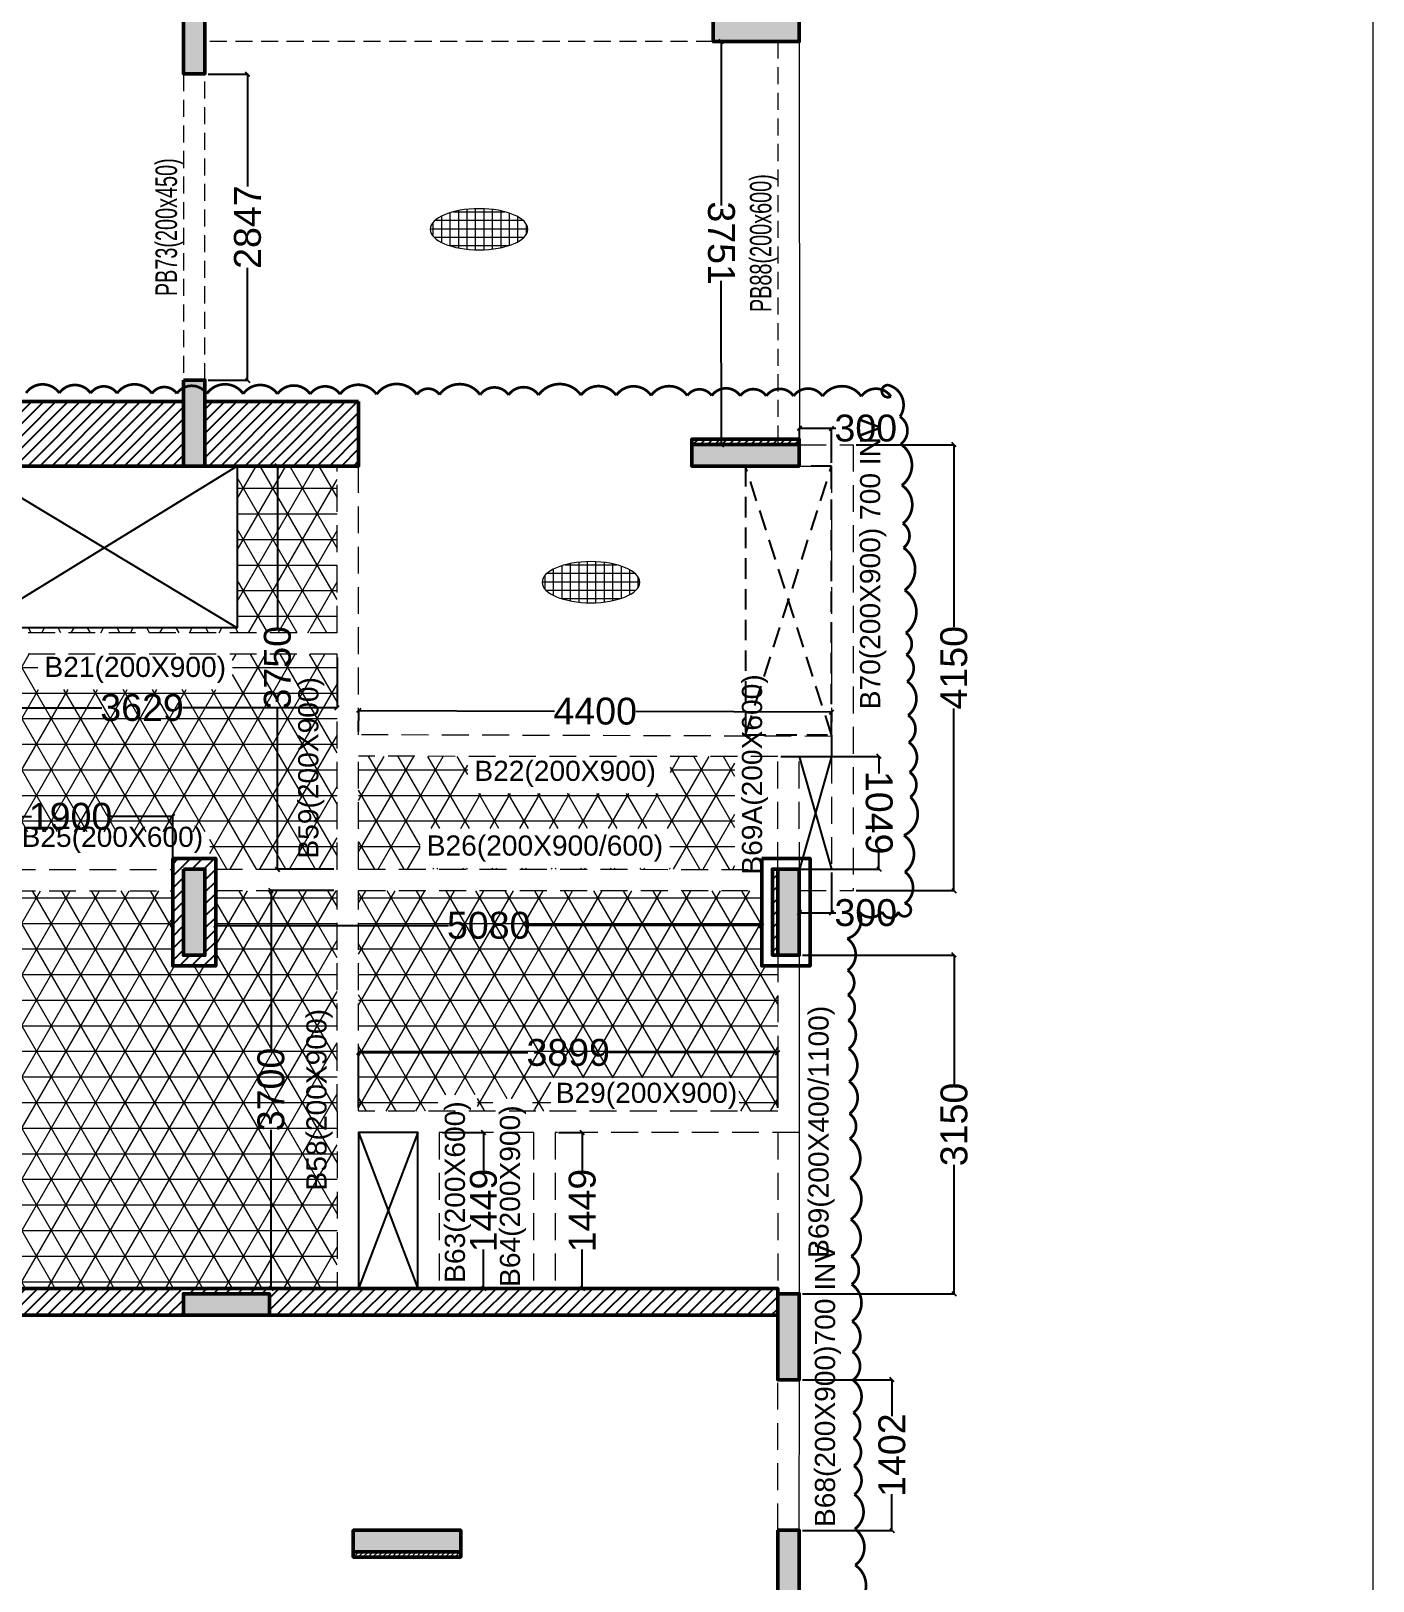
# Model space of a CAD drawing. Header units: millimetres. Extents: x 372 to 37729, y 179 to 80599.
# Drawn here: x 25244 to 37729, y 37668 to 52089 of the extents above; entities that cross this region are included whole.
import ezdxf
from ezdxf.enums import TextEntityAlignment as Align

# ---------------------------------------------------------------- set-up
doc = ezdxf.new("R2010")
doc.units = ezdxf.units.MM
doc.linetypes.add('DASHED', pattern=[0.75, 0.5, -0.25])
doc.linetypes.add('HIDDEN', pattern=[9.525, 6.35, -3.175])
for name, color, linetype, lineweight in [('A-CLMN', 5, 'Continuous', 50), ('A-CONC', 5, 'Continuous', 40), ('A-CONC-PATT', 253, 'Continuous', 0), ('HATCH', 9, 'Continuous', 0), ('S - BEAM', 7, 'Continuous', 13), ('S - BEAM TXT', 30, 'Continuous', 13), ('STR-Stair', 1, 'Continuous', 13)]:
    doc.layers.add(name, color=color, linetype=linetype, lineweight=lineweight)
for name, color, linetype in [('BAND DETAILS', 2, 'Continuous'), ('cut out', 1, 'Continuous'), ('PC-Detail-Light', 7, 'Continuous'), ('S-DIM', 8, 'Continuous'), ('SL-FW-HIDDEN', 1, 'Continuous'), ('SO-STR-BEAM-TEXT', 3, 'Continuous'), ('TOILET SUNK BY100', 240, 'Continuous')]:
    doc.layers.add(name, color=color, linetype=linetype)
doc.styles.add('S - GRID TXT', font='ARIALNB.TTF')
doc.styles.add('SOBHA', font='arial.ttf')
doc.styles.add('TITLE', font='tahoma.ttf')
doc.dimstyles.new('S--20', dxfattribs={"dimscale": 20, "dimtxt": 12.5, "dimasz": 2, "dimexe": 0.25, "dimexo": 1.5, "dimgap": 0.1, "dimtad": 0, "dimdec": 0, "dimrnd": 0.0005, "dimzin": 0, "dimdsep": 46, "dimtxsty": 'SOBHA', "dimblk": 'OBLIQUE', "dimcen": 0.09, "dimclrd": 8, "dimclre": 8, "dimclrt": 4, "dimadec": 0, "dimazin": 0, "dimtfac": 1, "dimtdec": 0, "dimtofl": 0, "dimtmove": 0, "dimatfit": 3, "dimfxl": 0.18, "dimtolj": 1, "dimtzin": 0, "dimlwd": -1, "dimlwe": -1, "dimarcsym": 0})
pattern_1 = [(0, (123594.12, 2235012.68), (0, 238.125), []), (60, (123594.12, 2235012.68), (-206.2223, 119.0625), []), (120, (123594.12, 2235012.68), (-206.2223, -119.0625), [])]
pattern_2 = [(45, (115101.865, 2202602.75), (-56.1266008, 56.1266008), [])]

# ---------------------------------------------------------------- blocks, each defined once
blk = doc.blocks.new('*U69')
at = {"layer": 'SL-FW-HIDDEN', "linetype": 'HIDDEN', "ltscale": 30}
for p, q in [((801, 2500), (0, 0)), ((0, 2500), (801, 0))]:
    blk.add_line(p, q, dxfattribs=at)
blk.add_lwpolyline([(0, 2500), (801, 2500), (801, 0), (0, 0)], close=True, dxfattribs=at)
at = {"layer": 'SL-FW-HIDDEN', "linetype": 'DASHED', "ltscale": 250, "style": 'TITLE'}
blk.add_attdef('DECRIPTION', text='', height=125, dxfattribs=at).set_placement((960, 116), align=Align.MIDDLE_CENTER)
blk = doc.blocks.new('plinth beam layout')
at = {"layer": 'TOILET SUNK BY100', "linetype": 'Continuous', "lineweight": 18}
h = blk.add_hatch(dxfattribs=at)
h.set_pattern_fill('NET', color=2, scale=630)
h.set_pattern_definition([(2e-15, (-362794.75, -2219247.19), (0, 78.75), []), (90, (-362794.75, -2219247.19), (-78.75, 5e-15), [])])
h.paths.add_polyline_path([(-160362, -2206550), (-160364, -2206558), (-160366, -2206568), (-160370, -2206577), (-160376, -2206587), (-160382, -2206596), (-160389, -2206605), (-160397, -2206614), (-160407, -2206623), (-160417, -2206631), (-160429, -2206640), (-160441, -2206648), (-160455, -2206656), (-160469, -2206663), (-160484, -2206670), (-160500, -2206677), (-160517, -2206684), (-160535, -2206690), (-160553, -2206695), (-160572, -2206701), (-160591, -2206706), (-160611, -2206710), (-160632, -2206714), (-160653, -2206718), (-160675, -2206721), (-160696, -2206724), (-160719, -2206726), (-160741, -2206728), (-160764, -2206729), (-160786, -2206730), (-160809, -2206730), (-160832, -2206730), (-160855, -2206730), (-160877, -2206729), (-160900, -2206727), (-160922, -2206725), (-160944, -2206723), (-160966, -2206720), (-160987, -2206716), (-161008, -2206712), (-161028, -2206708), (-161048, -2206703), (-161067, -2206698), (-161086, -2206693), (-161104, -2206687), (-161121, -2206680), (-161137, -2206674), (-161153, -2206667), (-161168, -2206659), (-161182, -2206652), (-161195, -2206644), (-161207, -2206636), (-161218, -2206627), (-161228, -2206619), (-161236, -2206610), (-161244, -2206601), (-161251, -2206591), (-161257, -2206582), (-161261, -2206573), (-161265, -2206563), (-161267, -2206554), (-161268, -2206548), (-161268, -2206539), (-161267, -2206526), (-161265, -2206515), (-161261, -2206506), (-161257, -2206496), (-161251, -2206487), (-161244, -2206478), (-161236, -2206469), (-161228, -2206460), (-161218, -2206451), (-161207, -2206443), (-161195, -2206435), (-161182, -2206427), (-161168, -2206419), (-161153, -2206412), (-161137, -2206405), (-161121, -2206398), (-161104, -2206392), (-161086, -2206386), (-161067, -2206380), (-161048, -2206375), (-161028, -2206371), (-161008, -2206366), (-160987, -2206362), (-160966, -2206359), (-160944, -2206356), (-160922, -2206354), (-160900, -2206351), (-160877, -2206350), (-160855, -2206349), (-160832, -2206348), (-160809, -2206348), (-160786, -2206348), (-160764, -2206349), (-160741, -2206351), (-160719, -2206352), (-160696, -2206355), (-160675, -2206357), (-160653, -2206361), (-160632, -2206364), (-160611, -2206368), (-160591, -2206373), (-160572, -2206378), (-160553, -2206383), (-160535, -2206389), (-160517, -2206395), (-160500, -2206402), (-160484, -2206408), (-160469, -2206416), (-160455, -2206423), (-160441, -2206431), (-160429, -2206439), (-160417, -2206447), (-160407, -2206456), (-160397, -2206464), (-160389, -2206473), (-160382, -2206483), (-160376, -2206492), (-160370, -2206501), (-160366, -2206511), (-160364, -2206520), (-160362, -2206529), (-160361, -2206539)])
h = blk.add_hatch(dxfattribs=at)
h.set_pattern_fill('NET', color=2, scale=630)
h.set_pattern_definition([(2e-15, (-361753.95, -2222531.22), (0, 78.75), []), (90, (-361753.95, -2222531.22), (-78.75, 5e-15), [])])
h.paths.add_polyline_path([(-159321, -2209834), (-159323, -2209843), (-159326, -2209852), (-159330, -2209862), (-159335, -2209871), (-159341, -2209880), (-159348, -2209889), (-159357, -2209898), (-159366, -2209907), (-159377, -2209915), (-159388, -2209924), (-159401, -2209932), (-159414, -2209940), (-159428, -2209947), (-159443, -2209954), (-159459, -2209961), (-159476, -2209968), (-159494, -2209974), (-159512, -2209979), (-159531, -2209985), (-159551, -2209990), (-159571, -2209994), (-159591, -2209998), (-159612, -2210002), (-159634, -2210005), (-159656, -2210008), (-159678, -2210010), (-159700, -2210012), (-159723, -2210013), (-159746, -2210014), (-159768, -2210015), (-159791, -2210014), (-159814, -2210014), (-159836, -2210013), (-159859, -2210011), (-159881, -2210009), (-159903, -2210007), (-159925, -2210004), (-159946, -2210000), (-159967, -2209996), (-159987, -2209992), (-160007, -2209987), (-160027, -2209982), (-160045, -2209977), (-160063, -2209971), (-160080, -2209964), (-160097, -2209958), (-160112, -2209951), (-160127, -2209943), (-160141, -2209936), (-160154, -2209928), (-160166, -2209920), (-160177, -2209911), (-160187, -2209903), (-160196, -2209894), (-160204, -2209885), (-160210, -2209876), (-160216, -2209866), (-160221, -2209857), (-160224, -2209847), (-160226, -2209838), (-160227, -2209833), (-160228, -2209823), (-160227, -2209810), (-160224, -2209799), (-160221, -2209790), (-160216, -2209780), (-160210, -2209771), (-160204, -2209762), (-160196, -2209753), (-160187, -2209744), (-160177, -2209735), (-160166, -2209727), (-160154, -2209719), (-160141, -2209711), (-160127, -2209703), (-160112, -2209696), (-160097, -2209689), (-160080, -2209682), (-160063, -2209676), (-160045, -2209670), (-160027, -2209665), (-160007, -2209659), (-159987, -2209655), (-159967, -2209650), (-159946, -2209646), (-159925, -2209643), (-159903, -2209640), (-159881, -2209638), (-159859, -2209636), (-159836, -2209634), (-159814, -2209633), (-159791, -2209632), (-159768, -2209632), (-159746, -2209633), (-159723, -2209633), (-159700, -2209635), (-159678, -2209636), (-159656, -2209639), (-159634, -2209641), (-159612, -2209645), (-159591, -2209648), (-159571, -2209652), (-159551, -2209657), (-159531, -2209662), (-159512, -2209667), (-159494, -2209673), (-159476, -2209679), (-159459, -2209686), (-159443, -2209692), (-159428, -2209700), (-159414, -2209707), (-159401, -2209715), (-159388, -2209723), (-159377, -2209731), (-159366, -2209740), (-159357, -2209749), (-159348, -2209757), (-159341, -2209767), (-159335, -2209776), (-159330, -2209785), (-159326, -2209795), (-159323, -2209804), (-159321, -2209813), (-159320, -2209823)])
at = {"layer": 'A-CLMN', "lineweight": 18, "extrusion": (0, 0, -1)}
for centre in [(-160815, -2206539, 0), (-159774, -2209823)]:
    blk.add_ellipse(centre, major_axis=(454, 0), ratio=0.421603, dxfattribs=at)
at = {"layer": 'S - BEAM', "linetype": 'HIDDEN', "ltscale": 25}
for p, q in [((-158035, -2204793, 0), (-158035, -2208543, 0)), ((-163565, -2205096, 0), (-163565, -2207943, 0)), ((-163365, -2207943, 0), (-163365, -2205096, 0))]:
    blk.add_line(p, q, dxfattribs=at)
at = {"layer": 'S - BEAM', "linetype": 'ByBlock', "ltscale": 25}
blk.add_line((-157836, -2204793, 0), (-157835, -2208543, 0), dxfattribs=at)
at = {"layer": 'S - BEAM', "linetype": 'HIDDEN', "ltscale": 25, "elevation": 0}
blk.add_lwpolyline([(-163365, -2204593), (-158636, -2204593), (-158636, -2204793), (-163365, -2204793)], dxfattribs=at)
at = {"layer": 'SL-FW-HIDDEN', "color": 3, "linetype": 'DASHED', "lineweight": 5, "ltscale": 30, "xscale": -1, "rotation": 180}
blk.add_blockref('*U69', (-158336, -2208743, 0), dxfattribs=at)
at = {"layer": 'S - BEAM TXT', "char_height": 200, "attachment_point": 8, "rotation": 90, "style": 'S - GRID TXT'}
for s, insert in [('{\\fSwis721 LtCn BT|b0|i0|c0|p34;\\W0.9;PB73(200x450)}', (-163565, -2206520, 0)), ('{\\fSwis721 LtCn BT|b0|i0|c0|p34;\\W0.9;PB88(200x600)}', (-158035, -2206668, 0))]:
    blk.add_mtext(s, dxfattribs=dict(at, insert=insert))
blk = doc.blocks.new('A$C2768e20f')
at = {"layer": 'PC-Detail-Light', "linetype": 'ByBlock'}
h = blk.add_hatch(dxfattribs=at)
h.set_pattern_fill('ANSI31', color=8, scale=25)
h.set_pattern_definition(pattern_2)
h.paths.add_polyline_path([(18170, 16231), (16170, 16231), (16170, 16030), (16170, 15631), (18170, 15631)])
h = blk.add_hatch(dxfattribs=at)
h.set_pattern_fill('ANSI31', color=8, scale=25)
h.set_pattern_definition(pattern_2)
h.paths.add_polyline_path([(19800, 16231), (18370, 16231), (18370, 15631), (18658, 15631), (18670, 15631), (18670, 15631), (19800, 15631), (19800, 15631)])
h = blk.add_hatch(dxfattribs=at)
h.set_pattern_fill('ANSI31', color=8, scale=25)
h.set_pattern_definition(pattern_2)
h.paths.add_polyline_path([(18170, 11881), (18370, 11881), (18370, 11081), (18170, 11081)], flags=16)
h.paths.add_polyline_path([(18070, 11981), (18470, 11981), (18470, 10981), (18070, 10981)])
h = blk.add_hatch(dxfattribs=at)
h.set_pattern_fill('ANSI31', color=8, scale=25)
h.set_pattern_definition(pattern_2)
h.paths.add_polyline_path([(23700, 11081), (23650, 11081), (23650, 11881), (23700, 11881)])
h = blk.add_hatch(dxfattribs=at)
h.set_pattern_fill('ANSI31', color=8, scale=25)
h.set_pattern_definition(pattern_2)
h.paths.add_polyline_path([(18170, 7931), (18970, 7931), (18970, 7731), (19069, 7731), (23699, 7731), (23699, 7981), (19069, 7980), (16170, 7980), (16170, 7731), (18170, 7731)])
at = {"color": 4, "linetype": 'ByBlock'}
blk.add_line((24203, 12929, 9), (24203, 13129, 9), dxfattribs=at)
at = {"layer": 'A-CLMN', "linetype": 'ByBlock', "elevation": 0}
for points in [[(18170, 16231), (16170, 16231), (16170, 15631), (18170, 15631)], [(19800, 16231), (18370, 16231), (18370, 15631), (19800, 15631)], [(18070, 11981), (18470, 11981), (18470, 10981), (18070, 10981)], [(18170, 11881), (18370, 11881), (18370, 11081), (18170, 11081)], [(23700, 11081), (23650, 11081), (23650, 11881), (23700, 11881)]]:
    blk.add_lwpolyline(points, close=True, dxfattribs=at)
at = {"layer": 'A-CLMN', "elevation": 0}
blk.add_lwpolyline([(23550, 11981), (24000, 11981), (24000, 10981), (23550, 10981)], close=True, dxfattribs=at)
at = {"layer": 'A-CLMN', "linetype": 'ByBlock', "elevation": 0}
for points in [[(19069, 7731), (18970, 7731), (18970, 7931), (18170, 7931), (18170, 7731), (16170, 7731), (16170, 7980), (19069, 7980)], [(19069, 7980), (23699, 7981), (23699, 7731), (19069, 7731)]]:
    blk.add_lwpolyline(points, dxfattribs=at)
at = {"layer": 'cut out', "linetype": 'ByBlock'}
for points, elevation in [([(16169, 15625), (18670, 15631), (18670, 14125), (16169, 14125)], -1), ([(19800, 7981), (20350, 7981), (20350, 9431), (19800, 9431)], 0)]:
    blk.add_lwpolyline(points, close=True, dxfattribs=dict(at, elevation=elevation))
for points, elevation in [([(16169, 15631), (18670, 14125)], -1), ([(18670, 15631), (16220, 14125)], 0), ([(23899, 12929), (24200, 11881)], 0), ([(24200, 12929), (23900, 11881)], 0), ([(20350, 9431), (19800, 7981)], 0), ([(19800, 9431), (20350, 7981)], 0)]:
    blk.add_lwpolyline(points, dxfattribs=dict(at, elevation=elevation))
at = {"layer": 'S - BEAM', "linetype": 'DASHED', "ltscale": 500}
for points, elevation in [([(23900, 15830), (24400, 15830)], -1), ([(24400, 15830), (24400, 11681)], 0), ([(19600, 14081), (19600, 15631)], 0), ([(19800, 13131), (19800, 15631)], 0), ([(23900, 15631), (24200, 15631)], -1), ([(24200, 15631), (24200, 13116)], 0), ([(19600, 14081), (16171, 14081)], 0), ([(19600, 13881), (15971, 13881)], 0), ([(19600, 11879), (19600, 13881)], 0), ([(24200, 13116), (19800, 13131)], 0), ([(23699, 12929), (19800, 12931)], 0), ([(19800, 11880), (19800, 12931)], 0), ([(23700, 11881), (23699, 12929)], 0), ([(24200, 12929), (23899, 12929)], 0), ([(23900, 11881), (23899, 12929)], 0), ([(24200, 12929), (24200, 11880)], 0), ([(16170, 11878), (18070, 11878)], -1), ([(18470, 11881), (19600, 11880)], 0), ([(19800, 11880), (23550, 11879)], 0), ([(23900, 11880), (24200, 11880)], 0), ([(16170, 11680), (18070, 11680)], -9), ([(18470, 11681), (19600, 11681)], 0), ([(19600, 9630), (19600, 11681)], -10), ([(19800, 11681), (23550, 11681)], 0), ([(19800, 9631), (19800, 11681)], -10), ([(23900, 11681), (24400, 11681)], 0), ([(23699, 11081), (23699, 9630)], 0), ([(19600, 9630), (19600, 7981)], 0), ([(23699, 9630), (19800, 9630)], 0), ([(19800, 9430), (19800, 7981)], 0), ([(20550, 9430), (20550, 7981)], 0), ([(21428, 9430), (20550, 9430)], 0), ([(21428, 9430), (21428, 7981)], 0), ([(21628, 9430), (21628, 7981)], 0), ([(23899, 9430), (21628, 9430)], 0), ([(23699, 9430), (23699, 7931)], 0), ([(23699, 5728), (23700, 7131)], 0)]:
    blk.add_lwpolyline(points, dxfattribs=dict(at, elevation=elevation))
at = {"layer": 'S - BEAM', "linetype": 'ByBlock', "ltscale": 500, "elevation": 0}
for points in [[(18670, 14125), (16171, 14125)], [(23899, 11081), (23899, 7931)], [(23899, 5728), (23900, 7131)]]:
    blk.add_lwpolyline(points, dxfattribs=at)
at = {"layer": 'SO-STR-BEAM-TEXT', "style": 'SOBHA'}
for s, p in [('B70(200X900) 700 INV', (24652, 13368, -2)), ('B59(200X900)', (19425, 11979, -2)), ('B69A(200X600)', (23553, 11830, -2)), ('B58(200X900)', (19501, 8891, -2)), ('B69(200X400/1100)', (24172, 8265, -4)), ('B63(200X600)', (20789, 8032, -2)), ('B64(200X900)', (21301, 7994, 0)), ('B68(200X900)700 INV', (24232, 5760, -2))]:
    blk.add_text(s, height=187.5, rotation=90, dxfattribs=at).set_placement(p)
for s, p in [('B21(200X900)', (16877, 13669, -1)), ('B22(200X900) ', (20876, 12702, -5)), ('B25(200X600)', (16664, 12088, -5)), ('B26(200X900/600)', (20433, 12007, -5))]:
    blk.add_text(s, height=187.5, dxfattribs=at).set_placement(p)
at = {"layer": 'SO-STR-BEAM-TEXT', "linetype": 'ByBlock', "insert": (21633, 9894, -2), "char_height": 187.5, "width": 2189.97, "attachment_point": 1, "style": 'SOBHA'}
blk.add_mtext('B29(200X900)', dxfattribs=at)
blk = doc.blocks.new('TYP CLM')
at = {"layer": 'A-CONC-PATT'}
h = blk.add_hatch(color=256, dxfattribs=at)
h.dxf.hatch_style = 1
h.paths.add_polyline_path([(18270, 19980), (18070, 19980), (18070, 19180), (18270, 19180)])
h = blk.add_hatch(color=256, dxfattribs=at)
h.dxf.hatch_style = 1
h.paths.add_polyline_path([(23800, 19480), (23800, 19680), (23000, 19680), (23000, 19480)])
h = blk.add_hatch(color=256, dxfattribs=at)
h.dxf.hatch_style = 1
h.paths.add_polyline_path([(18270, 16330), (18070, 16330), (18070, 15530), (18270, 15530)])
h = blk.add_hatch(color=256, dxfattribs=at)
h.dxf.hatch_style = 1
h.paths.add_polyline_path([(23800, 15530), (23800, 15730), (22800, 15730), (22800, 15530)])
h = blk.add_hatch(color=256, dxfattribs=at)
h.dxf.hatch_style = 1
h.paths.add_polyline_path([(18270, 11780), (18070, 11780), (18070, 10980), (18270, 10980)])
h = blk.add_hatch(color=256, dxfattribs=at)
h.dxf.hatch_style = 1
h.paths.add_polyline_path([(23800, 11780), (23600, 11780), (23600, 10980), (23800, 10980)])
h = blk.add_hatch(color=256, dxfattribs=at)
h.dxf.hatch_style = 1
h.paths.add_polyline_path([(18870, 7630), (18870, 7830), (18070, 7830), (18070, 7630)])
h = blk.add_hatch(color=256, dxfattribs=at)
h.dxf.hatch_style = 1
h.paths.add_polyline_path([(23800, 7830), (23600, 7830), (23600, 7030), (23800, 7030)])
h = blk.add_hatch(color=256, dxfattribs=at)
h.dxf.hatch_style = 1
h.paths.add_polyline_path([(19650, 5630), (19650, 5430), (20650, 5430), (20650, 5630)])
h = blk.add_hatch(color=256, dxfattribs=at)
h.dxf.hatch_style = 1
h.paths.add_polyline_path([(23800, 5630), (23600, 5630), (23600, 4830), (23800, 4830)])
h = blk.add_hatch(dxfattribs=at)
h.set_pattern_fill('ANSI31', color=256, scale=10)
h.set_pattern_definition([(45, (115002.655, 2202502.094), (-22.4506403, 22.4506403), [])])
h.paths.add_polyline_path([(19650, 5430), (20650, 5430), (20650, 5380), (19650, 5380)])
at = {"layer": 'PC-Detail-Light', "linetype": 'ByBlock'}
h = blk.add_hatch(dxfattribs=at)
h.set_pattern_fill('ANSI31', color=8, scale=15)
h.paths.add_polyline_path([(23800, 15780), (22800, 15780), (22800, 15730), (23800, 15730)])
at = {"layer": 'A-CLMN'}
for points, elevation in [([(18070, 19980), (18270, 19980), (18270, 19180), (18070, 19180)], 1), ([(23800, 19680), (23800, 19480), (23000, 19480), (23000, 19680)], 1), ([(18070, 16330), (18270, 16330), (18270, 15530), (18070, 15530)], 0), ([(23800, 15730), (23800, 15530), (22800, 15530), (22800, 15730)], 0), ([(18070, 11780), (18270, 11780), (18270, 10980), (18070, 10980)], 0), ([(23600, 11780), (23800, 11780), (23800, 10980), (23600, 10980)], 0), ([(18870, 7830), (18870, 7630), (18070, 7630), (18070, 7830)], 0), ([(23600, 7830), (23800, 7830), (23800, 7030), (23600, 7030)], 0), ([(19650, 5430), (20650, 5430), (20650, 5630), (19650, 5630)], 0), ([(23600, 5630), (23800, 5630), (23800, 4830), (23600, 4830)], 1), ([(19650, 5430), (20650, 5430), (20650, 5380), (19650, 5380)], 0)]:
    blk.add_lwpolyline(points, close=True, dxfattribs=dict(at, elevation=elevation))
at = {"layer": 'A-CLMN', "linetype": 'ByBlock', "elevation": 0}
blk.add_lwpolyline([(22800, 15730), (23800, 15730), (23800, 15780), (22800, 15780)], close=True, dxfattribs=at)
at = {"layer": 'A-CLMN', "elevation": 0}
blk.add_lwpolyline([(18870, 7630), (18870, 7830)], dxfattribs=at)
at = {"layer": 'A-CONC', "ltscale": 50, "elevation": 0}
blk.add_lwpolyline([(18070, 7830), (18070, 7630)], dxfattribs=at)
blk.add_lwpolyline([(18070, 7830), (18070, 7630)], dxfattribs=at)
blk = doc.blocks.new('_Oblique')
at = {"color": 0, "linetype": 'ByBlock', "lineweight": -2}
blk.add_line((-0.5, -0.5), (0.5, 0.5), dxfattribs=at)
blk = doc.blocks.new('*D416')
at = {"layer": 'Defpoints', "color": 0, "linetype": 'ByBlock', "transparency": 16777216}
for p in [(24463, 46291, 1), (28092, 46291, 1), (24463, 45793)]:
    blk.add_point(p, dxfattribs=at)
at = {"layer": 'S-DIM', "color": 8, "transparency": 16777216}
for p, q in [((24463, 46261), (24463, 45788)), ((28092, 46261), (28092, 45788)), ((24463, 45793), (25902, 45793)), ((28092, 45793), (26653, 45793))]:
    blk.add_line(p, q, dxfattribs=at)
at = {"layer": 'S-DIM', "color": 8, "linetype": 'ByBlock', "transparency": 16777216, "xscale": 40, "yscale": 40, "zscale": 40, "rotation": 180}
blk.add_blockref('_Oblique', (24463, 45793), dxfattribs=at)
at = {"layer": 'S-DIM', "color": 8, "linetype": 'ByBlock', "transparency": 16777216, "xscale": 40, "yscale": 40, "zscale": 40}
blk.add_blockref('_Oblique', (28092, 45793), dxfattribs=at)
at = {"layer": 'S-DIM', "color": 4, "linetype": 'ByBlock', "transparency": 16777216, "insert": (26277, 45793), "char_height": 250, "attachment_point": 5, "style": 'SOBHA'}
blk.add_mtext('\\A1;3629', dxfattribs=at)
blk = doc.blocks.new('*D419')
at = {"layer": 'Defpoints', "color": 0, "linetype": 'ByBlock', "transparency": 16777216}
for p in [(26863, 51687, 0), (27259, 51687), (26863, 48840, 0)]:
    blk.add_point(p, dxfattribs=at)
at = {"layer": 'S-DIM', "color": 8, "transparency": 16777216}
for p, q in [((26893, 51687), (27264, 51687)), ((27259, 51687), (27259, 50641)), ((27259, 48840), (27259, 49886)), ((26893, 48840), (27264, 48840))]:
    blk.add_line(p, q, dxfattribs=at)
at = {"layer": 'S-DIM', "color": 8, "linetype": 'ByBlock', "transparency": 16777216, "xscale": 40, "yscale": 40, "zscale": 40}
for p, rotation in [((27259, 51687), 90), ((27259, 48840), 270)]:
    blk.add_blockref('_Oblique', p, dxfattribs=dict(at, rotation=rotation))
at = {"layer": 'S-DIM', "color": 4, "linetype": 'ByBlock', "transparency": 16777216, "insert": (27259, 50264), "char_height": 250, "attachment_point": 5, "rotation": 90, "style": 'SOBHA'}
blk.add_mtext('\\A1;2847', dxfattribs=at)
blk = doc.blocks.new('*D353')
at = {"layer": 'Defpoints', "color": 0, "linetype": 'ByBlock', "transparency": 16777216}
for p in [(26862, 52628), (26863, 51990, 0), (31591, 51991, 0)]:
    blk.add_point(p, dxfattribs=at)
at = {"layer": 'S-DIM', "color": 8, "transparency": 16777216}
for p, q in [((26863, 52020), (26862, 52633)), ((26862, 52628), (28846, 52628)), ((31591, 52628), (29608, 52628)), ((31591, 52021), (31591, 52633))]:
    blk.add_line(p, q, dxfattribs=at)
at = {"layer": 'S-DIM', "color": 8, "linetype": 'ByBlock', "transparency": 16777216, "xscale": 40, "yscale": 40, "zscale": 40}
for p, rotation in [((26862, 52628), 180.0076621734207), ((31591, 52628), 0.0076621734207816)]:
    blk.add_blockref('_Oblique', p, dxfattribs=dict(at, rotation=rotation))
at = {"layer": 'S-DIM', "color": 4, "linetype": 'ByBlock', "transparency": 16777216, "insert": (29227, 52628), "char_height": 250, "attachment_point": 5, "rotation": 0.0077, "style": 'SOBHA'}
blk.add_mtext('\\A1;4729', dxfattribs=at)
blk = doc.blocks.new('*D355')
at = {"layer": 'Defpoints', "color": 0, "linetype": 'ByBlock', "transparency": 16777216}
for p in [(32391, 51991, 0), (31667, 48240), (32393, 48240, 0)]:
    blk.add_point(p, dxfattribs=at)
at = {"layer": 'S-DIM', "color": 8, "transparency": 16777216}
for p, q in [((32361, 51991), (31661, 51990)), ((31666, 51990), (31666, 50466)), ((31667, 48240), (31666, 49764)), ((32363, 48240), (31662, 48240))]:
    blk.add_line(p, q, dxfattribs=at)
at = {"layer": 'S-DIM', "color": 8, "linetype": 'ByBlock', "transparency": 16777216, "xscale": 40, "yscale": 40, "zscale": 40}
for p, rotation in [((31666, 51990), 90.01668921450985), ((31667, 48240), 270.0166892145098)]:
    blk.add_blockref('_Oblique', p, dxfattribs=dict(at, rotation=rotation))
at = {"layer": 'S-DIM', "color": 4, "linetype": 'ByBlock', "transparency": 16777216, "insert": (31666, 50115), "char_height": 250, "attachment_point": 5, "rotation": 270.0167, "style": 'SOBHA'}
blk.add_mtext('\\A1;3751', dxfattribs=at)
blk = doc.blocks.new('*D262')
at = {"layer": 'Defpoints', "color": 0, "linetype": 'ByBlock', "transparency": 16777216}
for p in [(32692, 48393), (32392, 48041, -1), (32692, 48041, 0)]:
    blk.add_point(p, dxfattribs=at)
at = {"layer": 'S-DIM', "color": 8, "transparency": 16777216}
for p, q in [((32392, 48071), (32392, 48398)), ((32392, 48393), (32692, 48393)), ((32692, 48071), (32692, 48398)), ((32692, 48393), (32732, 48393))]:
    blk.add_line(p, q, dxfattribs=at)
at = {"layer": 'S-DIM', "color": 8, "linetype": 'ByBlock', "transparency": 16777216, "xscale": 40, "yscale": 40, "zscale": 40, "rotation": 180}
blk.add_blockref('_Oblique', (32392, 48393), dxfattribs=at)
at = {"layer": 'S-DIM', "color": 8, "linetype": 'ByBlock', "transparency": 16777216, "xscale": 40, "yscale": 40, "zscale": 40}
blk.add_blockref('_Oblique', (32692, 48393), dxfattribs=at)
at = {"layer": 'S-DIM', "color": 4, "linetype": 'ByBlock', "transparency": 16777216, "insert": (33010, 48393), "char_height": 250, "attachment_point": 5, "style": 'SOBHA'}
blk.add_mtext('\\A1;300', dxfattribs=at)
blk = doc.blocks.new('*D356')
at = {"layer": 'Defpoints', "color": 0, "linetype": 'ByBlock', "transparency": 16777216}
for p in [(32892, 48240, 0), (32892, 44091, 0), (33830, 44091)]:
    blk.add_point(p, dxfattribs=at)
at = {"layer": 'S-DIM', "color": 8, "transparency": 16777216}
for p, q in [((32922, 48240), (33835, 48240)), ((33830, 48240), (33830, 46545)), ((33830, 44091), (33830, 45785)), ((32922, 44091), (33835, 44091))]:
    blk.add_line(p, q, dxfattribs=at)
at = {"layer": 'S-DIM', "color": 8, "linetype": 'ByBlock', "transparency": 16777216, "xscale": 40, "yscale": 40, "zscale": 40}
for p, rotation in [((33830, 48240), 90), ((33830, 44091), 270)]:
    blk.add_blockref('_Oblique', p, dxfattribs=dict(at, rotation=rotation))
at = {"layer": 'S-DIM', "color": 4, "linetype": 'ByBlock', "transparency": 16777216, "insert": (33830, 46165), "char_height": 250, "attachment_point": 5, "rotation": 90, "style": 'SOBHA'}
blk.add_mtext('\\A1;4150', dxfattribs=at)
blk = doc.blocks.new('*D263')
at = {"layer": 'Defpoints', "color": 0, "linetype": 'ByBlock', "transparency": 16777216}
for p in [(32392, 44291, 0), (32692, 44290, 0), (32692, 43885)]:
    blk.add_point(p, dxfattribs=at)
at = {"layer": 'S-DIM', "color": 8, "transparency": 16777216}
for p, q in [((32392, 44261), (32392, 43880)), ((32692, 44260), (32692, 43880)), ((32392, 43885), (32692, 43885)), ((32692, 43885), (32732, 43885))]:
    blk.add_line(p, q, dxfattribs=at)
at = {"layer": 'S-DIM', "color": 8, "linetype": 'ByBlock', "transparency": 16777216, "xscale": 40, "yscale": 40, "zscale": 40, "rotation": 180}
blk.add_blockref('_Oblique', (32392, 43885), dxfattribs=at)
at = {"layer": 'S-DIM', "color": 8, "linetype": 'ByBlock', "transparency": 16777216, "xscale": 40, "yscale": 40, "zscale": 40}
blk.add_blockref('_Oblique', (32692, 43885), dxfattribs=at)
at = {"layer": 'S-DIM', "color": 4, "linetype": 'ByBlock', "transparency": 16777216, "insert": (33010, 43885), "char_height": 250, "attachment_point": 5, "style": 'SOBHA'}
blk.add_mtext('\\A1;300', dxfattribs=at)
blk = doc.blocks.new('*D264')
at = {"layer": 'Defpoints', "color": 0, "linetype": 'ByBlock', "transparency": 16777216}
for p in [(32191, 45339, 0), (33132, 45340), (32192, 44291, 0)]:
    blk.add_point(p, dxfattribs=at)
at = {"layer": 'S-DIM', "color": 8, "transparency": 16777216}
for p, q in [((32221, 45339), (33137, 45340)), ((33132, 45340), (33132, 45180)), ((33133, 44291), (33133, 44452)), ((32222, 44291), (33138, 44291))]:
    blk.add_line(p, q, dxfattribs=at)
at = {"layer": 'S-DIM', "color": 8, "linetype": 'ByBlock', "transparency": 16777216, "xscale": 40, "yscale": 40, "zscale": 40}
for p, rotation in [((33132, 45340), 90.05518814620235), ((33133, 44291), 270.0551881462023)]:
    blk.add_blockref('_Oblique', p, dxfattribs=dict(at, rotation=rotation))
at = {"layer": 'S-DIM', "color": 4, "linetype": 'ByBlock', "transparency": 16777216, "insert": (33133, 44816), "char_height": 250, "attachment_point": 5, "rotation": 270.0552, "style": 'SOBHA'}
blk.add_mtext('\\A1;1049', dxfattribs=at)
blk = doc.blocks.new('*D357')
at = {"layer": 'Defpoints', "color": 0, "linetype": 'ByBlock', "transparency": 16777216}
for p in [(28293, 45767), (28292, 45541, 0), (32692, 45526, 0)]:
    blk.add_point(p, dxfattribs=at)
at = {"layer": 'S-DIM', "color": 8, "transparency": 16777216}
for p, q in [((28292, 45571), (28293, 45772)), ((28293, 45767), (30113, 45761)), ((32693, 45752), (30872, 45758)), ((32692, 45556), (32693, 45757))]:
    blk.add_line(p, q, dxfattribs=at)
at = {"layer": 'S-DIM', "color": 8, "linetype": 'ByBlock', "transparency": 16777216, "xscale": 40, "yscale": 40, "zscale": 40}
for p, rotation in [((28293, 45767), 179.8122385706903), ((32693, 45752), 359.8122385706903)]:
    blk.add_blockref('_Oblique', p, dxfattribs=dict(at, rotation=rotation))
at = {"layer": 'S-DIM', "color": 4, "linetype": 'ByBlock', "transparency": 16777216, "insert": (30493, 45760), "char_height": 250, "attachment_point": 5, "rotation": 359.8122, "style": 'SOBHA'}
blk.add_mtext('\\A1;4400', dxfattribs=at)
blk = doc.blocks.new('*D358')
at = {"layer": 'Defpoints', "color": 0, "linetype": 'ByBlock', "transparency": 16777216}
for p in [(26562, 44781), (24662, 44288, 0), (26562, 44288, 0)]:
    blk.add_point(p, dxfattribs=at)
at = {"layer": 'S-DIM', "color": 8, "transparency": 16777216}
for p, q in [((24662, 44318), (24662, 44786)), ((24662, 44781), (25249, 44781)), ((26562, 44781), (25975, 44781)), ((26562, 44318), (26562, 44786))]:
    blk.add_line(p, q, dxfattribs=at)
at = {"layer": 'S-DIM', "color": 8, "linetype": 'ByBlock', "transparency": 16777216, "xscale": 40, "yscale": 40, "zscale": 40, "rotation": 180}
blk.add_blockref('_Oblique', (24662, 44781), dxfattribs=at)
at = {"layer": 'S-DIM', "color": 8, "linetype": 'ByBlock', "transparency": 16777216, "xscale": 40, "yscale": 40, "zscale": 40}
blk.add_blockref('_Oblique', (26562, 44781), dxfattribs=at)
at = {"layer": 'S-DIM', "color": 4, "linetype": 'ByBlock', "transparency": 16777216, "insert": (25612, 44781), "char_height": 250, "attachment_point": 5, "style": 'SOBHA'}
blk.add_mtext('\\A1;1900', dxfattribs=at)
blk = doc.blocks.new('*D265')
at = {"layer": 'Defpoints', "color": 0, "linetype": 'ByBlock', "transparency": 16777216}
for p in [(26962, 44291, 0), (32042, 44289, 0), (26962, 43768)]:
    blk.add_point(p, dxfattribs=at)
at = {"layer": 'S-DIM', "color": 8, "transparency": 16777216}
for p, q in [((26962, 44261), (26962, 43763)), ((32042, 44259), (32042, 43761)), ((26962, 43768), (29127, 43767)), ((32042, 43766), (29877, 43767))]:
    blk.add_line(p, q, dxfattribs=at)
at = {"layer": 'S-DIM', "color": 8, "linetype": 'ByBlock', "transparency": 16777216, "xscale": 40, "yscale": 40, "zscale": 40}
for p, rotation in [((26962, 43768), 179.9843909014667), ((32042, 43766), 359.9843909014667)]:
    blk.add_blockref('_Oblique', p, dxfattribs=dict(at, rotation=rotation))
at = {"layer": 'S-DIM', "color": 4, "linetype": 'ByBlock', "transparency": 16777216, "insert": (29502, 43767), "char_height": 250, "attachment_point": 5, "rotation": 359.9844, "style": 'SOBHA'}
blk.add_mtext('\\A1;5080', dxfattribs=at)
blk = doc.blocks.new('*D266')
at = {"layer": 'Defpoints', "color": 0, "linetype": 'ByBlock', "transparency": 16777216}
for p in [(28092, 48041, 0), (27537, 44290), (28092, 44290, 0)]:
    blk.add_point(p, dxfattribs=at)
at = {"layer": 'S-DIM', "color": 8, "transparency": 16777216}
for p, q in [((28062, 48041), (27532, 48041)), ((27537, 48041), (27537, 46540)), ((27537, 44290), (27537, 45791)), ((28062, 44290), (27532, 44290))]:
    blk.add_line(p, q, dxfattribs=at)
at = {"layer": 'S-DIM', "color": 8, "linetype": 'ByBlock', "transparency": 16777216, "xscale": 40, "yscale": 40, "zscale": 40}
for p, rotation in [((27537, 48041), 90), ((27537, 44290), 270)]:
    blk.add_blockref('_Oblique', p, dxfattribs=dict(at, rotation=rotation))
at = {"layer": 'S-DIM', "color": 4, "linetype": 'ByBlock', "transparency": 16777216, "insert": (27537, 46165), "char_height": 250, "attachment_point": 5, "rotation": 90, "style": 'SOBHA'}
blk.add_mtext('\\A1;3750', dxfattribs=at)
blk = doc.blocks.new('*D267')
at = {"layer": 'Defpoints', "color": 0, "linetype": 'ByBlock', "transparency": 16777216}
for p in [(28092, 44091, -10), (27477, 40391), (28092, 40391, 0)]:
    blk.add_point(p, dxfattribs=at)
at = {"layer": 'S-DIM', "color": 8, "transparency": 16777216}
for p, q in [((28062, 44091), (27472, 44091)), ((27477, 44091), (27477, 42615)), ((27477, 40391), (27477, 41866)), ((28062, 40391), (27472, 40391))]:
    blk.add_line(p, q, dxfattribs=at)
at = {"layer": 'S-DIM', "color": 8, "linetype": 'ByBlock', "transparency": 16777216, "xscale": 40, "yscale": 40, "zscale": 40}
for p, rotation in [((27477, 44091), 89.99906317223416), ((27477, 40391), 269.9990631722341)]:
    blk.add_blockref('_Oblique', p, dxfattribs=dict(at, rotation=rotation))
at = {"layer": 'S-DIM', "color": 4, "linetype": 'ByBlock', "transparency": 16777216, "insert": (27477, 42241), "char_height": 250, "attachment_point": 5, "rotation": 89.9991, "style": 'SOBHA'}
blk.add_mtext('\\A1;3700', dxfattribs=at)
blk = doc.blocks.new('*D359')
at = {"layer": 'Defpoints', "color": 0, "linetype": 'ByBlock', "transparency": 16777216}
for p in [(29042, 41840, 0), (29042, 40391, 0), (29454, 40391)]:
    blk.add_point(p, dxfattribs=at)
at = {"layer": 'S-DIM', "color": 8, "transparency": 16777216}
for p, q in [((29072, 41840), (29459, 41840)), ((29454, 41840), (29454, 41479)), ((29454, 40391), (29454, 40751)), ((29072, 40391), (29459, 40391))]:
    blk.add_line(p, q, dxfattribs=at)
at = {"layer": 'S-DIM', "color": 8, "linetype": 'ByBlock', "transparency": 16777216, "xscale": 40, "yscale": 40, "zscale": 40}
for p, rotation in [((29454, 41840), 90), ((29454, 40391), 270)]:
    blk.add_blockref('_Oblique', p, dxfattribs=dict(at, rotation=rotation))
at = {"layer": 'S-DIM', "color": 4, "linetype": 'ByBlock', "transparency": 16777216, "insert": (29454, 41115), "char_height": 250, "attachment_point": 5, "rotation": 90, "style": 'SOBHA'}
blk.add_mtext('\\A1;1449', dxfattribs=at)
blk = doc.blocks.new('*D360')
at = {"layer": 'Defpoints', "color": 0, "linetype": 'ByBlock', "transparency": 16777216}
for p in [(30120, 41840, 0), (30120, 40391, 0), (30373, 40391)]:
    blk.add_point(p, dxfattribs=at)
at = {"layer": 'S-DIM', "color": 8, "transparency": 16777216}
for p, q in [((30150, 41840), (30378, 41840)), ((30373, 41840), (30373, 41479)), ((30373, 40391), (30373, 40751)), ((30150, 40391), (30378, 40391))]:
    blk.add_line(p, q, dxfattribs=at)
at = {"layer": 'S-DIM', "color": 8, "linetype": 'ByBlock', "transparency": 16777216, "xscale": 40, "yscale": 40, "zscale": 40}
for p, rotation in [((30373, 41840), 90), ((30373, 40391), 270)]:
    blk.add_blockref('_Oblique', p, dxfattribs=dict(at, rotation=rotation))
at = {"layer": 'S-DIM', "color": 4, "linetype": 'ByBlock', "transparency": 16777216, "insert": (30373, 41115), "char_height": 250, "attachment_point": 5, "rotation": 90, "style": 'SOBHA'}
blk.add_mtext('\\A1;1449', dxfattribs=at)
blk = doc.blocks.new('*D361')
at = {"layer": 'Defpoints', "color": 0, "linetype": 'ByBlock', "transparency": 16777216}
for p in [(28292, 42584), (28292, 42040, 0), (32191, 42040, 0)]:
    blk.add_point(p, dxfattribs=at)
at = {"layer": 'S-DIM', "color": 8, "transparency": 16777216}
for p, q in [((28292, 42070), (28292, 42589)), ((28292, 42584), (29866, 42584)), ((32191, 42584), (30617, 42584)), ((32191, 42070), (32191, 42589))]:
    blk.add_line(p, q, dxfattribs=at)
at = {"layer": 'S-DIM', "color": 8, "linetype": 'ByBlock', "transparency": 16777216, "xscale": 40, "yscale": 40, "zscale": 40, "rotation": 180}
blk.add_blockref('_Oblique', (28292, 42584), dxfattribs=at)
at = {"layer": 'S-DIM', "color": 8, "linetype": 'ByBlock', "transparency": 16777216, "xscale": 40, "yscale": 40, "zscale": 40}
blk.add_blockref('_Oblique', (32191, 42584), dxfattribs=at)
at = {"layer": 'S-DIM', "color": 4, "linetype": 'ByBlock', "transparency": 16777216, "insert": (30242, 42584), "char_height": 250, "attachment_point": 5, "style": 'SOBHA'}
blk.add_mtext('\\A1;3899', dxfattribs=at)
blk = doc.blocks.new('*D268')
at = {"layer": 'Defpoints', "color": 0, "linetype": 'ByBlock', "transparency": 16777216}
for p in [(32392, 43491, 0), (32392, 40341, 0), (33832, 40341)]:
    blk.add_point(p, dxfattribs=at)
at = {"layer": 'S-DIM', "color": 8, "transparency": 16777216}
for p, q in [((32422, 43491), (33837, 43491)), ((33832, 43491), (33832, 42290)), ((33832, 40341), (33832, 41541)), ((32422, 40341), (33837, 40341))]:
    blk.add_line(p, q, dxfattribs=at)
at = {"layer": 'S-DIM', "color": 8, "linetype": 'ByBlock', "transparency": 16777216, "xscale": 40, "yscale": 40, "zscale": 40}
for p, rotation in [((33832, 43491), 90), ((33832, 40341), 270)]:
    blk.add_blockref('_Oblique', p, dxfattribs=dict(at, rotation=rotation))
at = {"layer": 'S-DIM', "color": 4, "linetype": 'ByBlock', "transparency": 16777216, "insert": (33832, 41916), "char_height": 250, "attachment_point": 5, "rotation": 90, "style": 'SOBHA'}
blk.add_mtext('\\A1;3150', dxfattribs=at)
blk = doc.blocks.new('*D362')
at = {"layer": 'Defpoints', "color": 0, "linetype": 'ByBlock', "transparency": 16777216}
for p in [(32392, 39541, 0), (33254, 39540), (32391, 38138, 0)]:
    blk.add_point(p, dxfattribs=at)
at = {"layer": 'S-DIM', "color": 8, "transparency": 16777216}
for p, q in [((32422, 39541), (33259, 39540)), ((33254, 39540), (33254, 39201)), ((33254, 38138), (33254, 38477)), ((32421, 38138), (33259, 38138))]:
    blk.add_line(p, q, dxfattribs=at)
at = {"layer": 'S-DIM', "color": 8, "linetype": 'ByBlock', "transparency": 16777216, "xscale": 40, "yscale": 40, "zscale": 40}
for p, rotation in [((33254, 39540), 89.97752774405801), ((33254, 38138), 269.977527744058)]:
    blk.add_blockref('_Oblique', p, dxfattribs=dict(at, rotation=rotation))
at = {"layer": 'S-DIM', "color": 4, "linetype": 'ByBlock', "transparency": 16777216, "insert": (33254, 38839), "char_height": 250, "attachment_point": 5, "rotation": 89.9775, "style": 'SOBHA'}
blk.add_mtext('\\A1;1402', dxfattribs=at)

msp = doc.modelspace()

# ---------------------------------------------------------------- hatches: boundary and pattern name
at = {"layer": 'HATCH'}
h = msp.add_hatch(dxfattribs=at)
h.set_pattern_fill('NET3', color=8, scale=75)
h.set_pattern_definition(pattern_1)
h.paths.add_polyline_path([(28091.8, 48040.6), (27162.2, 48040.6), (27162.2, 46534.6), (24662.9, 46534.6), (24662.9, 46490.6), (28091.8, 46490.6)])
h = msp.add_hatch(dxfattribs=at)
h.set_pattern_fill('NET3', color=8, scale=75)
h.set_pattern_definition(pattern_1)
h.paths.add_polyline_path([(28091.8, 46290.6), (27119.5, 46290.6), (27119.5, 45962.6), (25307.3, 45962.6), (25307.3, 46290.6), (24463, 46290.6), (23615.7, 46290.6, 0.329712), (23793.6, 45591.1, 0.5205671), (23229, 45154.1, 0.520567), (22125.7, 45258, 0.5205671), (20923.7, 45371.3, 0.4628648), (20648.9, 45942.9), (20371.7, 45942.9), (20371.7, 46290), (18931.6, 46290.6), (18931.3, 44629.1), (18950.8, 44629.1), (18950.8, 44290.6), (19561.8, 44290.6), (19561.8, 44340.6), (20561.8, 44340.6), (20561.8, 44290.6), (24462.7, 44290.6), (24462.7, 44290.6), (24661.8, 44290.6), (25095, 44290), (25095, 44639.1), (26907.2, 44639.1), (26907.2, 44390.6), (26961.8, 44390.6), (26961.8, 44290.5), (28091.8, 44290.2)])
h.paths.add_polyline_path([(22667.1, 44694), (22667.1, 44325.3), (20854.9, 44325.3), (20854.9, 44694)], flags=0)
h.paths.add_polyline_path([(27665.4, 46139.5), (28034.1, 46139.5), (28034.1, 44327.3), (27665.4, 44327.3)], flags=0)
h.paths.add_polyline_path([(20520.9, 45395.8), (20520.9, 45256.4), (20122.8, 45395.8)], flags=16)
h.paths.add_polyline_path([(19976, 45586.3), (19836.7, 45586.3), (19976, 45984.4)], flags=16)
h.paths.add_polyline_path([(23614.9, 46288.7), (22183.9, 46289.3), (22183.9, 45942.9), (20648.9, 45942.9, -0.4628648), (20923.7, 45371.3, -0.520567), (22125.7, 45258, -0.5205671), (23229, 45154.1, -0.5205671), (23793.6, 45591.1, -0.3287915)], flags=17)
h.paths.add_polyline_path([(28091.9, 44090.5), (26961.8, 44090.5), (26961.8, 43390.6), (26561.8, 43390.6), (26561.8, 44090.2), (24761.8, 44090.1), (24761.8, 43390.6), (24662.3, 43390.5), (24662.3, 40390.2), (27561, 40390.2), (28091.8, 40390.3), (28091.9, 42039.9)])
h.paths.add_polyline_path([(19521.4, 45520.9), (19750.9, 45521), (19750.8, 45827.1), (19521.4, 45827.1)], flags=24)
h.paths.add_polyline_path([(20365.6, 44850.9), (20595.1, 44850.9), (20595.1, 45157.1), (20365.6, 45157)], flags=24)
h.paths.add_polyline_path([(28034.1, 44327.3), (28034.1, 46139.5), (27665.4, 46139.5), (27665.4, 44327.3)], flags=24)
h.paths.add_polyline_path([(20854.9, 44325.3), (22667.1, 44325.3), (22667.1, 44694), (20854.9, 44694)], flags=24)
h = msp.add_hatch(dxfattribs=at)
h.set_pattern_fill('NET3', color=8, scale=75)
h.set_pattern_definition(pattern_1)
h.paths.add_polyline_path([(31192.1, 44995.6), (29307.1, 44995.6), (29307.1, 45340.2), (28291.9, 45340.6), (28291.9, 44290.2), (31792.7, 44289.2), (31792.7, 45339.2), (31192.1, 45339.5)])
h.paths.add_polyline_path([(31185.8, 44669.1), (31185.8, 44300.4), (28863.8, 44300.4), (28863.8, 44669.1)], flags=16)
h = msp.add_hatch(dxfattribs=at)
h.set_pattern_fill('NET3', color=8, scale=75)
h.set_pattern_definition(pattern_1)
h.paths.add_polyline_path([(28291.9, 44090.5), (28291.9, 42039.9), (29028.9, 42039.9), (29028.9, 42192.2), (29397.7, 42192.2), (29397.7, 42039.9), (29541.3, 42039.9), (29541.3, 42155), (29910.1, 42155), (29910.1, 42039.9), (30078.7, 42039.9), (30078.7, 42350.3), (31833.1, 42350.3), (31833.1, 42039.9), (32191.3, 42039.9), (32191.3, 43390.5), (32041.8, 43390.5), (32041.8, 44090.5)])

# ---------------------------------------------------------------- linework, layer by layer
at = {"layer": 'STR-Stair', "linetype": 'ByBlock', "elevation": 0.1}
msp.add_lwpolyline([(372.1, 78772.5), (37728.9, 78772.5), (37728.9, 178.5), (372.1, 178.5)], close=True, dxfattribs=at)
at = {"layer": 'STR-Stair', "color": 1, "linetype": 'ByBlock', "const_width": 25, "flags": 128}
msp.add_lwpolyline([(25198, 48721.4, -0.5205671), (25507.4, 48720.1, -0.5205671), (25798.9, 48719, -0.5205671), (26044.8, 48718, -0.5205671), (26369.1, 48716.7, -0.5205671), (26600.6, 48715.7, -0.5205671), (26880, 48714.6, -0.5205671), (27218.7, 48713.2, -0.5205671), (27537, 48711.9, -0.5205671), (27841.7, 48710.7, -0.5205671), (28119.4, 48709.6, -0.5205671), (28459.6, 48708.2, -0.5205671), (28833.7, 48706.7, -0.5205671), (29044.5, 48705.8, -0.5205671), (29422.4, 48704.3, -0.5205671), (29687.3, 48703.2, -0.5205671), (29966.1, 48702.1, -0.5205671), (30361, 48700.5, -0.5205671), (30688.3, 48699.2, -0.5205671), (31013.1, 48697.9, -0.5205671), (31349.3, 48696.5, -0.5205671), (31576.8, 48695.6, -0.5205671), (31843.2, 48694.5, -0.5205671), (32084.3, 48693.6, -0.5205671), (32338.6, 48692.5, -0.5205671), (32608.1, 48691.4, -0.5205671), (32968.3, 48690, -0.5205671), (33243.6, 48688.9, -1.3349108), (33219.1, 48794.6, -0.5205671), (33328, 48500.5, -0.5205671), (33334.9, 48245, -0.5205671), (33345.4, 47862.2, -0.5205671), (33355, 47507.4, -0.5205671), (33361.2, 47280.5, -0.5205671), (33371.9, 46886.2, -0.5205671), (33382.8, 46488.7, -0.5205671), (33388.3, 46285.9, -0.5205671), (33395, 46038.2, -0.5205671), (33403.6, 45722.7, -0.5205671), (33410.5, 45470.6, -0.5205671), (33418, 45193.3, -0.5205671), (33424.3, 44961.8, -0.5410018), (33365.1, 44605.6, -0.5205671), (33374.4, 44264.6, -0.5205671), (33371.8, 43970.3, -1.9705508), (33313, 43894.5, -0.7682014), (33165.4, 43894.2, -0.5205671), (32933.3, 43914.2, -0.5205671), (32837.8, 43645.1, -0.5205671), (32841.6, 43349.5, -0.5205671), (32844.5, 43120.5, -0.5205671), (32847.5, 42883.7, -0.5205671), (32850.8, 42619.4, -0.5205671), (32854.7, 42316.3, -0.5205671), (32858.5, 42015.4, -0.5205671), (32861.5, 41783.9, -0.5205671), (32866.1, 41417.7, -0.5205671), (32871.1, 41031.3, -0.5205671), (32875.4, 40689.2, -0.5205671), (32878.7, 40428.4, -0.5205671), (32883.1, 40084.5, -0.5205671), (32886.8, 39799.1, -0.5205671), (32890.1, 39536.6, -0.5205671), (32894, 39233.4, -0.5205671), (32897, 38997, -0.5205671), (32900.3, 38738.8, -0.5205671), (32903.6, 38474, -0.5205671), (32907.7, 38151.6, -0.5205671), (32912, 37815.4, -0.5205671), (32916.8, 37437.5, -0.5205671)], format="xyb", dxfattribs=at)

# ---------------------------------------------------------------- block references
at = {"color": 1}
msp.add_blockref('plinth beam layout', (190227.2, 2256783.3), dxfattribs=at)
at = {"linetype": 'ByBlock'}
msp.add_blockref('TYP CLM', (8591.5, 32510.6, -0.3), dxfattribs=at)
at = {"layer": 'BAND DETAILS', "linetype": 'ByBlock'}
msp.add_blockref('A$C2768e20f', (8492.3, 32409.9, 0.2), dxfattribs=at)

# ---------------------------------------------------------------- dimensions: what is measured, and where the dimension line sits
at = {"layer": 'S-DIM', "linetype": 'ByBlock'}
for p1, p2, distance, picture, middle in [((31591.5, 51990.6, 0.4), (26862.6, 51989.9, 0.4), -637.6, '*D353', (29226.9, 52627.8)), ((32391.5, 51990.6, -0.4), (32392.6, 48239.9, 0.4), -725.7, '*D355', (31666.3, 50115)), ((32891.8, 48240.2, -0.3), (32891.8, 44090.5, -0.3), 938.5, '*D356', (33830.3, 46165.4)), ((32691.8, 45526.1, -0.3), (28291.8, 45540.6, -0.3), -226.2, '*D357', (30492.6, 45759.5)), ((32191.8, 44290.6, -0.3), (32190.8, 45339.1, -0.3), -941.4, '*D264', (33132.7, 44815.7)), ((32041.8, 44289.1, -0.3), (26961.9, 44290.5, -0.3), 522.9, '*D265', (29501.7, 43766.9)), ((28091.9, 44090.5, -9.9), (28091.8, 40390.6, 0.1), -614.5, '*D267', (27477.4, 42240.6)), ((29041.8, 41839.9, 0.1), (29041.8, 40390.6, 0.1), 411.7, '*D359', (29453.6, 41115.2)), ((30120, 41839.9, 0.1), (30120, 40390.6, 0.1), 252.7, '*D360', (30372.6, 41115.2)), ((32391.3, 38138.3, 0.3), (32391.8, 39540.6, 0.3), -862.3, '*D362', (33253.9, 38839.1))]:
    dim = msp.add_aligned_dim(p1=p1, p2=p2, distance=distance, dimstyle='S--20', dxfattribs=at)
    dim.commit()
    dim.dimension.update_dxf_attribs({"geometry": picture, "text_midpoint": middle})
for base, p1, p2, picture, middle in [((27258.7, 51687.2), (26862.6, 48839.9, 0.4), (26862.6, 51687.2, 0.4), '*D419', (27258.7, 50263.6)), ((27536.6, 44290.2), (28091.8, 48040.6, -0.3), (28091.8, 44290.2, -0.3), '*D266', (27536.6, 46165.4)), ((33832.3, 40340.6), (32391.8, 43490.6, -0.3), (32391.8, 40340.6, -0.3), '*D268', (33832.3, 41915.6))]:
    dim = msp.add_linear_dim(base=base, p1=p1, p2=p2, angle=90, dimstyle='S--20', dxfattribs=at)
    dim.commit()
    dim.dimension.update_dxf_attribs({"geometry": picture, "text_midpoint": middle})
for base, p1, p2, picture, middle in [((32691.8, 48392.5), (32391.8, 48040.6, -0.5), (32691.8, 48040.6, -0.3), '*D262', (33009.5, 48392.5)), ((24463, 45793.3), (28091.8, 46290.6, 0.6), (24463, 46290.6, 0.6), '*D416', (26277.4, 45793.3)), ((26561.8, 44780.7), (24661.8, 44288.3, -0.5), (26561.8, 44288.3, -0.5), '*D358', (25611.8, 44780.7)), ((32691.8, 43885.2), (32391.8, 44290.6, -0.3), (32691.8, 44290.1, -0.3), '*D263', (33009.5, 43885.2)), ((28291.8387, 42584.0556), (32191.2884, 42039.8871, 0.1061), (28291.8387, 42039.8871, 0.1061), '*D361', (30241.5635, 42584.0556))]:
    dim = msp.add_linear_dim(base=base, p1=p1, p2=p2, dimstyle='S--20', dxfattribs=at)
    dim.commit()
    dim.dimension.update_dxf_attribs({"geometry": picture, "text_midpoint": middle})

doc.saveas('drawing.dxf')
